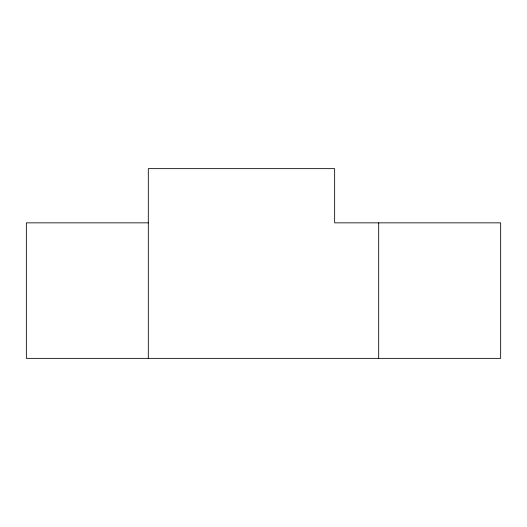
<?xml version="1.0" encoding="UTF-8"?>
<svg xmlns="http://www.w3.org/2000/svg" width="527" height="527" viewBox="0 0 527 527"><rect width="100%" height="100%" fill="white"/><g stroke="black" fill="none" stroke-linecap="round" stroke-linejoin="round"><path stroke-width="0.79" d="M148.311 222.849L26.35 222.849L26.35 358.36L500.65 358.36L500.65 222.849L334.645 222.849L334.645 168.64L148.311 168.64L148.311 358.36M378.689 222.849L378.689 358.36"/></g></svg>
